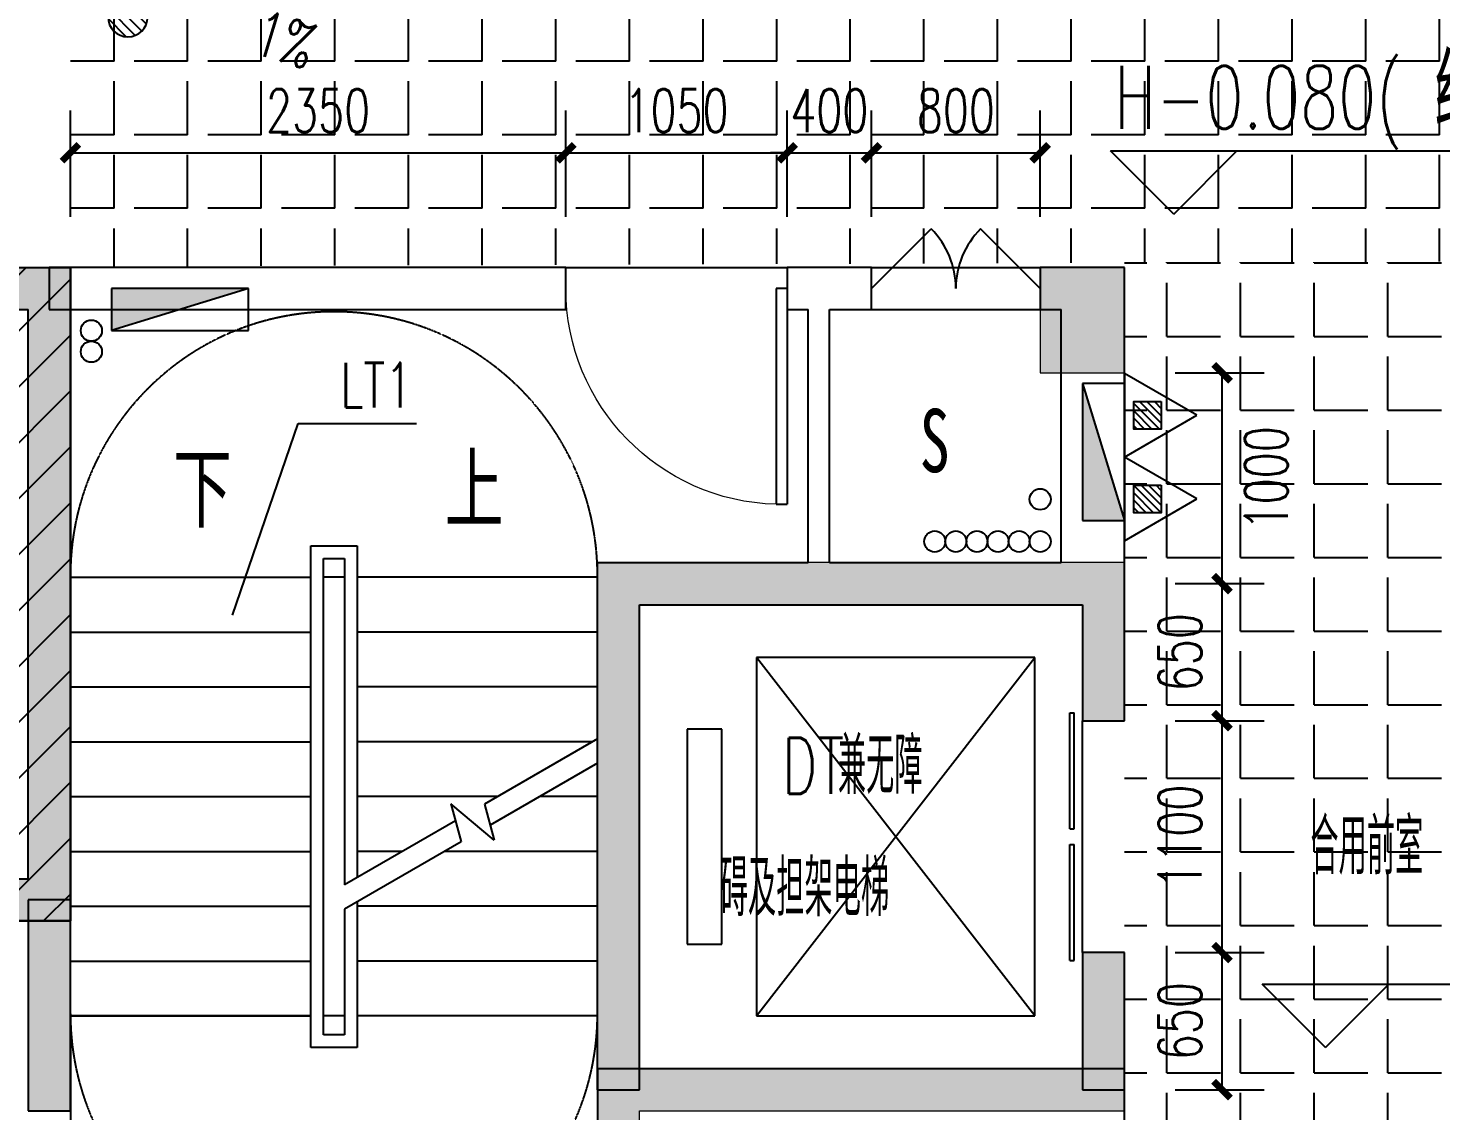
# Model space of a CAD drawing. Extents: x 184967 to 628822, y -100826 to 121332.
# Drawn here: x 269325 to 276025, y 11023 to 16157 of the extents above; entities that cross this region are included whole.
import ezdxf

# ---------------------------------------------------------------- set-up
doc = ezdxf.new("R2010")
doc.units = 0
doc.header["$MEASUREMENT"] = 0
doc.linetypes.add('DASH', pattern=[0.35, 0.25, -0.1])
for name, color, linetype in [('1-涂料1', 251, 'Continuous'), ('DIM_ELEV', 3, 'Continuous'), ('DIM_LEAD', 3, 'Continuous'), ('DIM_SYMB', 3, 'Continuous'), ('EQUIP_地漏', 7, 'Continuous'), ('EQUIP_消火栓', 7, 'Continuous'), ('EQUIP_消防', 7, 'Continuous'), ('EVTR', 2, 'Continuous'), ('PS', 60, 'Continuous'), ('pub_dim1', 190, 'Continuous'), ('PUB_TEXT', 7, 'Continuous'), ('RomeName', 7, 'Continuous'), ('STAIR', 2, 'Continuous'), ('TEXT', 7, 'Continuous'), ('VPIPE-压力雨', 60, 'TG_J3'), ('VPIPE-废水', 31, 'TG_F'), ('VPIPE-消防中', 1, 'TG_XD'), ('VPIPE-消防高', 11, 'TG_XG'), ('VPIPE-给水', 3, 'TG_J'), ('VPIPE-给水中', 72, 'TG_J1'), ('VPIPE-给水高', 91, 'TG_J2'), ('WALL', 145, 'Continuous'), ('WINDOW', 141, 'Continuous'), ('面积匡算', 1, 'Continuous')]:
    doc.layers.add(name, color=color, linetype=linetype)
doc.layers.add('4#6#-col-2F~31F$0$COLU', color=7, linetype='Continuous', lineweight=0)
doc.layers.add('4#6#-col-2F~31F$0$COLU_HATCH', color=251, linetype='Continuous', lineweight=0)
doc.styles.add('-宋体', font='', dxfattribs={"width": 0.7})
doc.styles.add('_TCH_DIM', font='SIMPLEX', dxfattribs={"bigfont": 'GBCBIG'})
doc.styles.add('_TCH_DIM_T3', font='SIMPLEX', dxfattribs={"width": 0.705882, "bigfont": 'GBCBIG'})
doc.styles.add('HZ', font='rs.shx', dxfattribs={"width": 0.8, "bigfont": 'hztxt.shx'})
doc.styles.add('TG_LINETYPE', font='GBXWXT', dxfattribs={"width": 0.7, "height": 3, "bigfont": 'GBCBIG'})
doc.styles.add('宋体', font='romans.shx', dxfattribs={"height": 2, "bigfont": 'gbcbig.shx'})
doc.styles.get('-宋体').set_extended_font_data('SimSun')
doc.linetypes.add('TG_F', pattern='A,3,-0.34,["F",TG_LINETYPE,S=0.1,R=0,X=-0.2,Y=-0.08],0', length=3.34)
doc.linetypes.add('TG_J', pattern='A,3,-0.34,["J",TG_LINETYPE,S=0.1,R=0,X=-0.2,Y=-0.08],0', length=3.34)
doc.linetypes.add('TG_J1', pattern='A,3,-0.6,["J1",TG_LINETYPE,S=0.1,R=0,X=-0.52,Y=-0.08],0', length=3.6)
doc.linetypes.add('TG_J2', pattern='A,3,-0.34,["J2",TG_LINETYPE,S=0.1,R=0,X=-0.28,Y=-0.08],0', length=3.34)
doc.linetypes.add('TG_J3', pattern='A,3,-0.34,["J3",TG_LINETYPE,S=0.1,R=0,X=-0.28,Y=-0.08],0', length=3.34)
doc.linetypes.add('TG_XD', pattern='A,3,-0.34,["XD",TG_LINETYPE,S=0.1,R=0,X=-0.3,Y=-0.08],0', length=3.34)
doc.linetypes.add('TG_XG', pattern='A,3,-0.5,["XG",TG_LINETYPE,S=0.1,R=0,X=-0.4,Y=-0.18],0', length=3.5)
doc.dimstyles.new('_TCH_ARCH&&80', dxfattribs={"dimtxt": 204, "dimasz": 80, "dimexe": 200, "dimexo": 240, "dimgap": 98, "dimtad": 1, "dimdec": 0, "dimzin": 0, "dimdsep": 46, "dimtxsty": '_TCH_DIM_T3', "dimblk": 'ARCHTICK', "dimcen": 0.09, "dimclrt": 7, "dimazin": 2, "dimtfac": 1, "dimtdec": 0, "dimtix": 1, "dimtmove": 2, "dimatfit": 3, "dimfxl": 0, "dimtolj": 1, "dimtzin": 0, "dimarcsym": 0})

# ---------------------------------------------------------------- blocks, each defined once
blk = doc.blocks.new('A')
at = {"layer": 'WALL'}
for p, q in [((4100, 2600), (6600, 2600)), ((4100, 2600), (4100, 1400)), ((6600, 1100), (6600, 2600))]:
    blk.add_line(p, q, dxfattribs=at)
blk = doc.blocks.new('B')
at = {"layer": 'WALL'}
for p, q in [((11800, -3500), (12100, -3500)), ((11800, -3500), (12200, -3500)), ((12200, -6600), (12200, -3500)), ((11600, -3700), (12000, -3700)), ((12000, -6400), (12000, -3700)), ((11000, -6400), (12000, -6400)), ((11100, -6600), (12200, -6600))]:
    blk.add_line(p, q, dxfattribs=at)
blk = doc.blocks.new('$TwtSys$00000434')
for p, q in [((-0.5, 0.5), (-0.5, -0.5)), ((-0.5, -0.5), (0.5, 0.5)), ((0.5, 0.5), (-0.5, 0.5)), ((0.5, -0.5), (0.5, 0.5)), ((-0.5, -0.5), (0.5, -0.5))]:
    blk.add_line(p, q)
blk.add_solid([(0.5, -0.5), (0.5, 0.5), (-0.5, -0.5)])
blk = doc.blocks.new('$ATTACHMENT$00000214')
h = blk.add_hatch()
h.set_pattern_fill('ANSI31', color=256, scale=200, style=0)
h.set_pattern_definition([(45, (-38543.802, -6842.639), (-17.67767, 17.67767), [])])
h.paths.add_polyline_path([(-64.9, 1.9), (64.9, 1.9), (64.9, -127.9), (-64.9, -127.9)])
for points in [[(0, 171.8), (-198.4, -171.8), (198.4, -171.8)], [(-64.9, 1.9), (64.9, 1.9), (64.9, -127.9), (-64.9, -127.9)]]:
    blk.add_lwpolyline(points, close=True)
blk = doc.blocks.new('QRDESGR')
at = {"layer": 'EQUIP_消火栓', "xscale": 650, "yscale": 200, "zscale": 650, "rotation": 270}
blk.add_blockref('$TwtSys$00000434', (1378698.9, 1257848.4), dxfattribs=at)
at = {"layer": 'EQUIP_消防', "rotation": 270}
for p in [(1378970.7, 1258021.8), (1378970.7, 1257625)]:
    blk.add_blockref('$ATTACHMENT$00000214', p, dxfattribs=at)
blk = doc.blocks.new('$TwtSys$00000141')
for p, q in [((-94.2, 7.7), (-10.1, 91.8)), ((-94.2, 7.7), (-10.1, 91.8)), ((-87.2, -35.1), (35.1, 87.2)), ((-87.2, -35.1), (35.1, 87.2)), ((-66.5, -66.5), (66.5, 66.5)), ((-66.5, -66.5), (66.5, 66.5)), ((-32.4, -87.1), (87.6, 32.9)), ((-32.4, -87.1), (87.6, 32.9)), ((11.4, -92.3), (92.3, -11.4)), ((11.4, -92.3), (92.3, -11.4))]:
    blk.add_line(p, q)
blk.add_circle((0, 0), 94)
blk.add_circle((0, 0), 94)
blk = doc.blocks.new('$DORLIB2D$00000127')
at = {"color": 0}
for points in [[(-0.5333, 0.7949), (-0.5333, 0.6904)], [(-0.0333, 0.7949), (-0.5333, 0.7949)], [(-0.0333, 0.7949), (-0.0333, 0.6904)], [(0.5333, 0.7949), (0.0333, 0.7949)], [(0.0333, 0.7949), (0.0333, 0.6904)], [(0.5333, 0.7949), (0.5333, 0.6904)], [(-0.0333, 0.6904), (-0.5333, 0.6904)], [(0.5333, 0.6904), (0.0333, 0.6904)], [(0.5, 0.5), (-0.5, 0.5)]]:
    blk.add_lwpolyline(points, dxfattribs=at)
blk = doc.blocks.new('$DorLib2D$00000116')
at = {"color": 0}
for p, q in [((-0.5, 0), (-0.1464, 0.3536)), ((0.5, 0), (0.1464, 0.3536))]:
    blk.add_line(p, q, dxfattribs=at)
for centre, start, end in [((-0.5, 0), 0, 45), ((0.5, 0), 135, 180)]:
    blk.add_arc(centre, 0.5, start, end, dxfattribs=at)
blk = doc.blocks.new('$DorLib2D$00000001')
for p, q in [((0.45, 0.975), (0.5, 0.975)), ((0.45, 0), (0.45, 0.975)), ((0.5, 0), (0.5, 0.975)), ((0.5, 0), (0.45, 0))]:
    blk.add_line(p, q)
at = {"lineweight": 13}
blk.add_arc((0.475, 0), 0.975, 91.46928, 180, dxfattribs=at)
blk = doc.blocks.new('核心筒')
at = {"layer": '1-涂料1'}
h = blk.add_hatch(dxfattribs=at)
h.set_pattern_fill('ANGLE', color=256, scale=100, style=0)
h.set_pattern_definition([(180, (607805.83, 52323), (0, 349.25), [254, -95.25]), (90, (607805.83, 52323), (349.25, 2e-14), [254, -95.25])])
h.paths.add_polyline_path([(-7300.1, -1495.8), (-7300.1, -350), (-7300.1, -200), (-5958.8, -218.3), (5500, -200), (5500, -1450)])
h = blk.add_hatch(dxfattribs=at)
h.set_pattern_fill('ANGLE', color=256, scale=100, style=0)
h.set_pattern_definition([(0, (-1034263, -88683.5), (0, 349.25), [254, -95.25]), (90, (-1034263, -88683.5), (-349.25, 2e-14), [254, -95.25])])
h.paths.add_polyline_path([(-2300, -6800), (500, -6800), (500, -1475), (-2300, -1475)])
at = {"layer": 'DIM_ELEV'}
for p, q in [((-2066.7, -1247.2), (-2366.7, -947.2)), ((-2366.7, -947.2), (-489.9, -947.2)), ((-2066.7, -1247.2), (-1766.7, -947.2)), ((-1346.4, -5200), (-1646.4, -4900)), ((-1646.4, -4900), (-279, -4900)), ((-1346.4, -5200), (-1046.4, -4900))]:
    blk.add_line(p, q, dxfattribs=at)
at = {"layer": 'DIM_SYMB'}
for points in [[(-6700, -2840, 0, 0, 0), (-6700, -5675, 0, 0, 0), (-5400, -5675, 0, 0, 0), (-5400, -4570, 80, 0, 0), (-5400, -4270, 0, 0, 0)], [(-5400, -2840, 0, 0, 0), (-5400, -3710, 80, 0, 0), (-5400, -4010, 0, 0, 0)]]:
    blk.add_lwpolyline(points, format="xyseb", dxfattribs=at)
at = {"layer": 'EVTR'}
for p, q in [((-2725, -3350), (-4045, -3350)), ((-4045, -3350), (-4045, -5050)), ((-4045, -5050), (-2725, -3350)), ((-2725, -5050), (-4045, -3350)), ((-2725, -5050), (-2725, -3350)), ((-4210, -3690), (-4375, -3690)), ((-4375, -3690), (-4375, -4710)), ((-4210, -4710), (-4210, -3690)), ((-4375, -4710), (-4210, -4710)), ((-4045, -5050), (-2725, -5050))]:
    blk.add_line(p, q, dxfattribs=at)
at = {"layer": 'PS'}
blk.add_lwpolyline([(-6202, -599.8, 0, 0, 0), (-6526.3, -502.1, 80, 0, 0), (-6813.5, -415.5, 0, 0, 0)], format="xyseb", dxfattribs=at)
at = {"layer": 'STAIR'}
for p, q in [((-6160, -2820), (-5940, -2820)), ((-6160, -5200), (-6160, -2820)), ((-6100, -2880), (-6000, -2880)), ((-6100, -5140), (-6100, -2880)), ((-6000, -2880), (-6000, -4428.7)), ((-5940, -2820), (-5940, -4394)), ((-7300, -2970), (-6160, -2970)), ((-6100, -5050), (-6100, -2970)), ((-6000, -2970), (-6100, -2970)), ((-6000, -2970), (-6000, -4428.7)), ((-4800, -2970), (-5940, -2970)), ((-7300, -3230), (-6160, -3230)), ((-4800, -3230), (-5940, -3230)), ((-7300, -3490), (-6160, -3490)), ((-4800, -3490), (-5940, -3490)), ((-7300, -3750), (-6160, -3750)), ((-4824.5, -3750), (-5940, -3750)), ((-4800, -3735.9), (-5335.6, -4045.1)), ((-4800, -3851.3), (-5308.8, -4145.1)), ((-7300, -4010), (-6160, -4010)), ((-5274.8, -4010), (-5940, -4010)), ((-4800, -4010), (-5074.8, -4010)), ((-5289.4, -4217.4), (-5495.5, -4044.5)), ((-5495.5, -4044.5), (-5447.1, -4224.9)), ((-5335.6, -4045.1), (-5289.4, -4217.4)), ((-5473.9, -4124.9), (-6000, -4428.7)), ((-7300, -4270), (-6160, -4270)), ((-5447.1, -4224.9), (-6000, -4544.1)), ((-5725.2, -4270), (-5940, -4270)), ((-4800, -4270), (-5525.2, -4270)), ((-7300, -4530), (-6160, -4530)), ((-6000, -4544.1), (-6000, -5050)), ((-6000, -4544.1), (-6000, -5140)), ((-5940, -4509.5), (-5940, -5200)), ((-4800, -4530), (-5940, -4530)), ((-7300, -4790), (-6160, -4790)), ((-4800, -4790), (-5940, -4790)), ((-7300, -5050), (-6160, -5050)), ((-7300, -5050), (-7300, -6300)), ((-6160, -5050), (-7300, -5050)), ((-6000, -5050), (-6100, -5050)), ((-4800, -5050), (-5940, -5050)), ((-4800, -5050), (-5940, -5050)), ((-6000, -5140), (-6100, -5140)), ((-5940, -5200), (-6160, -5200))]:
    blk.add_line(p, q, dxfattribs=at)
at = {"layer": 'STAIR', "linetype": 'DASH'}
for centre, start, end in [((-6050, -2960), 0, 180), ((-6050, -5040), 180, 360)]:
    blk.add_arc(centre, 1250, start, end, dxfattribs=at)
at = {"layer": 'WALL'}
for p, q in [((-4950, -1500), (-7400, -1500)), ((-7400, -1500), (-7400, -1700)), ((-4950, -1700), (-4950, -1500)), ((-3800, -1500), (-3900, -1500)), ((-3900, -1500), (-3900, -1700)), ((-3500, -1500), (-3800, -1500)), ((-3500, -1700), (-3500, -1500)), ((-2300, -1500), (-2700, -1500)), ((-2700, -1500), (-2700, -1700)), ((-2300, -3000), (-2300, -1500)), ((-7400, -1700), (-4950, -1700)), ((-3900, -1700), (-3800, -1700)), ((-3800, -2900), (-3800, -1700)), ((-3700, -2900), (-3700, -1700)), ((-3700, -1700), (-3500, -1700)), ((-2700, -1700), (-2600, -1700)), ((-2600, -2900), (-2600, -1700)), ((-4800, -2900), (-3800, -2900)), ((-4800, -5400), (-4800, -2900)), ((-3700, -2900), (-2600, -2900)), ((-2300, -3650), (-2300, -3000)), ((-4600, -3100), (-3800, -3100)), ((-4600, -5400), (-4600, -3100)), ((-3800, -3100), (-2500, -3100)), ((-2500, -3100), (-2500, -3650)), ((-2500, -3650), (-2300, -3650)), ((-7500, -4500), (-7500, -5500)), ((-7300, -4500), (-7500, -4500)), ((-7300, -5500), (-7300, -4500)), ((-2300, -4750), (-2500, -4750)), ((-2500, -4750), (-2500, -5400)), ((-2300, -5400), (-2300, -4750)), ((-4800, -5400), (-4600, -5400)), ((-2500, -5400), (-2300, -5400)), ((-7500, -5500), (-7300, -5500))]:
    blk.add_line(p, q, dxfattribs=at)
at = {"layer": 'WINDOW'}
for p, q in [((-4950, -1500), (-3900, -1500)), ((-3500, -1500), (-2700, -1500)), ((-3300, -1500), (-2700, -1500)), ((-3500, -1700), (-2700, -1700)), ((-3300, -1700), (-2700, -1700))]:
    blk.add_line(p, q, dxfattribs=at)
blk.add_blockref('QRDESGR', (-1381098.9, -1260223.4))
at = {"layer": 'EQUIP_地漏', "xscale": -1, "rotation": 180}
blk.add_blockref('$TwtSys$00000141', (-7027.5, -312.3), dxfattribs=at)
at = {"layer": 'WINDOW'}
for name, p, xscale, yscale, zscale in [('$DorLib2D$00000116', (-3100, -1600), 800, 800, 800), ('$DorLib2D$00000001', (-4425, -1600), 1050, -1050, 1050)]:
    blk.add_blockref(name, p, dxfattribs=dict(at, xscale=xscale, yscale=yscale, zscale=zscale))
at = {"layer": 'WINDOW', "xscale": -1100, "yscale": 200, "zscale": -1100, "rotation": 90}
blk.add_blockref('$DORLIB2D$00000127', (-2400, -4200), dxfattribs=at)
at = {"layer": 'PUB_TEXT', "style": '_TCH_DIM', "width": 0.705882}
blk.add_text('1%', height=212.5, rotation=343.22467, dxfattribs=at).set_placement((-6446.9, -480.3))
at = {"layer": 'PUB_TEXT', "style": '_TCH_DIM'}
blk.add_text('结', height=357.4, dxfattribs=at).set_placement((-828.2, -842.2))
at = {"layer": 'PUB_TEXT'}
for s, height, style, width, p in [('H-0.080(', 297.5, '_TCH_DIM', 0.705882, (-2348.2, -842.2)), ('下', 350, 'HZ', 0.8, (-6813.5, -2735)), ('上', 350, 'HZ', 0.8, (-5524.6, -2735))]:
    blk.add_text(s, height=height, dxfattribs=dict(at, style=style, width=width)).set_placement(p)
at = {"layer": 'RomeName', "style": '宋体', "width": 0.7}
for s, p in [('DT', (-3924.6, -3996.9)), ('兼无障', (-3660, -3996.9)), ('碍及担架电梯', (-4220.1, -4576.9))]:
    blk.add_text(s, height=265.82, dxfattribs=at).set_placement(p)
at = {"layer": 'TEXT', "width": 0.7}
for s, height, style, p in [('S', 300, '-宋体', (-3272, -2471)), ('合用前室', 265.82, '宋体', (-1418.6, -4379.4))]:
    blk.add_text(s, height=height, dxfattribs=dict(at, style=style)).set_placement(p)
blk = doc.blocks.new('4.6.31')
at = {"layer": '4#6#-col-2F~31F$0$COLU_HATCH'}
for points in [[(3200, 10100), (3200, 14100), (2600, 14100), (2600, 13900), (3000, 13900), (3000, 11200), (2600, 11200), (2600, 11000), (3000, 11000), (3000, 10100)], [(8200, 14100), (7800, 14100), (7800, 13600), (8200, 13600)], [(3000, 9100), (5900, 9100), (5900, 10100), (8200, 10100), (8200, 10850), (8000, 10850), (8000, 10300), (5900, 10300), (5900, 12500), (8000, 12500), (8000, 11950), (8200, 11950), (8200, 12700), (5700, 12700), (5700, 9300), (3400, 9300), (3400, 9400), (3000, 9400)]]:
    blk.add_hatch(color=252, dxfattribs=at).paths.add_polyline_path(points)
at = {"layer": '4#6#-col-2F~31F$0$COLU', "color": 6}
for points in [[(3200, 10100), (3200, 14100), (2600, 14100), (2600, 13900), (3000, 13900), (3000, 11200), (2600, 11200), (2600, 11000), (3000, 11000), (3000, 10100)], [(8200, 14100), (7800, 14100), (7800, 13600), (8200, 13600)], [(3000, 9100), (5900, 9100), (5900, 10100), (8200, 10100), (8200, 10850), (8000, 10850), (8000, 10300), (5900, 10300), (5900, 12500), (8000, 12500), (8000, 11950), (8200, 11950), (8200, 12700), (5700, 12700), (5700, 9300), (3400, 9300), (3400, 9400), (3000, 9400)]]:
    blk.add_lwpolyline(points, close=True, dxfattribs=at)
blk = doc.blocks.new('46s')
at = {"layer": 'VPIPE-压力雨', "linetype": 'Continuous'}
blk.add_circle((16350, -4299.9), 50, dxfattribs=at)
at = {"layer": 'VPIPE-废水', "linetype": 'Continuous'}
blk.add_circle((16750, -4299.9), 50, dxfattribs=at)
at = {"layer": 'VPIPE-消防中', "linetype": 'Continuous'}
for centre in [(12349.3, -3399.9), (16850, -4099.9)]:
    blk.add_circle(centre, 50, dxfattribs=at)
at = {"layer": 'VPIPE-消防高', "linetype": 'Continuous'}
for centre in [(12349.3, -3299.9), (16850, -4299.9)]:
    blk.add_circle(centre, 50, dxfattribs=at)
at = {"layer": 'VPIPE-给水', "linetype": 'Continuous'}
blk.add_circle((16650, -4299.9), 50, dxfattribs=at)
at = {"layer": 'VPIPE-给水中', "linetype": 'Continuous'}
blk.add_circle((16550, -4299.9), 50, dxfattribs=at)
at = {"layer": 'VPIPE-给水高', "linetype": 'Continuous'}
blk.add_circle((16450, -4299.9), 50, dxfattribs=at)
at = {"layer": 'EQUIP_消火栓', "xscale": 650, "yscale": 200, "zscale": 650, "rotation": 180}
blk.add_blockref('$TwtSys$00000434', (12769.4, -3199.9), dxfattribs=at)
blk = doc.blocks.new('_ArchTick')
at = {"color": 0, "linetype": 'ByBlock', "const_width": 0.4}
blk.add_lwpolyline([(-0.5, -0.5), (0.5, 0.5)], dxfattribs=at)
blk = doc.blocks.new('*D652')
at = {"layer": 'Defpoints', "color": 0, "transparency": 16777216}
for p in [(274525.2, 11772.5), (274988, 11772.5), (274525.2, 11122.5)]:
    blk.add_point(p, dxfattribs=at)
at = {"layer": 'pub_dim1', "color": 0, "lineweight": -2, "transparency": 16777216}
for p, q in [((274765.2, 11772.5), (275188, 11772.5)), ((274988, 11122.5), (274988, 11772.5)), ((274765.2, 11122.5), (275188, 11122.5))]:
    blk.add_line(p, q, dxfattribs=at)
at = {"layer": 'pub_dim1', "color": 0, "lineweight": -2, "transparency": 16777216, "xscale": 80, "yscale": 80, "zscale": 80}
for p, rotation in [((274988, 11772.5), 90), ((274988, 11122.5), 270)]:
    blk.add_blockref('_ArchTick', p, dxfattribs=dict(at, rotation=rotation))
at = {"layer": 'pub_dim1', "color": 7, "transparency": 16777216, "insert": (274788, 11447.5), "char_height": 204, "attachment_point": 5, "rotation": 90, "style": '_TCH_DIM_T3'}
blk.add_mtext('\\A1;650', dxfattribs=at)
blk = doc.blocks.new('*D653')
at = {"layer": 'Defpoints', "color": 0, "transparency": 16777216}
for p in [(274525.2, 12872.5), (274988, 12872.5), (274525.2, 11772.5)]:
    blk.add_point(p, dxfattribs=at)
at = {"layer": 'pub_dim1', "color": 0, "lineweight": -2, "transparency": 16777216}
for p, q in [((274765.2, 12872.5), (275188, 12872.5)), ((274988, 11772.5), (274988, 12872.5)), ((274765.2, 11772.5), (275188, 11772.5))]:
    blk.add_line(p, q, dxfattribs=at)
at = {"layer": 'pub_dim1', "color": 0, "lineweight": -2, "transparency": 16777216, "xscale": 80, "yscale": 80, "zscale": 80}
for p, rotation in [((274988, 12872.5), 90), ((274988, 11772.5), 270)]:
    blk.add_blockref('_ArchTick', p, dxfattribs=dict(at, rotation=rotation))
at = {"layer": 'pub_dim1', "color": 7, "transparency": 16777216, "insert": (274788, 12322.5), "char_height": 204, "attachment_point": 5, "rotation": 90, "style": '_TCH_DIM_T3'}
blk.add_mtext('\\A1;1100', dxfattribs=at)
blk = doc.blocks.new('*D654')
at = {"layer": 'Defpoints', "color": 0, "transparency": 16777216}
for p in [(274525.2, 13522.5), (274988, 13522.5), (274525.2, 12872.5)]:
    blk.add_point(p, dxfattribs=at)
at = {"layer": 'pub_dim1', "color": 0, "lineweight": -2, "transparency": 16777216}
for p, q in [((274765.2, 13522.5), (275188, 13522.5)), ((274988, 12872.5), (274988, 13522.5)), ((274765.2, 12872.5), (275188, 12872.5))]:
    blk.add_line(p, q, dxfattribs=at)
at = {"layer": 'pub_dim1', "color": 0, "lineweight": -2, "transparency": 16777216, "xscale": 80, "yscale": 80, "zscale": 80}
for p, rotation in [((274988, 13522.5), 90), ((274988, 12872.5), 270)]:
    blk.add_blockref('_ArchTick', p, dxfattribs=dict(at, rotation=rotation))
at = {"layer": 'pub_dim1', "color": 7, "transparency": 16777216, "insert": (274788, 13197.5), "char_height": 204, "attachment_point": 5, "rotation": 90, "style": '_TCH_DIM_T3'}
blk.add_mtext('\\A1;650', dxfattribs=at)
blk = doc.blocks.new('*D655')
at = {"layer": 'Defpoints', "color": 0, "transparency": 16777216}
for p in [(274525.2, 14522.5), (274988, 14522.5), (274525.2, 13522.5)]:
    blk.add_point(p, dxfattribs=at)
at = {"layer": 'pub_dim1', "color": 0, "lineweight": -2, "transparency": 16777216}
for p, q in [((274765.2, 14522.5), (275188, 14522.5)), ((274988, 13522.5), (274988, 14522.5)), ((274765.2, 13522.5), (275188, 13522.5))]:
    blk.add_line(p, q, dxfattribs=at)
at = {"layer": 'pub_dim1', "color": 0, "lineweight": -2, "transparency": 16777216, "xscale": 80, "yscale": 80, "zscale": 80}
for p, rotation in [((274988, 14522.5), 90), ((274988, 13522.5), 270)]:
    blk.add_blockref('_ArchTick', p, dxfattribs=dict(at, rotation=rotation))
at = {"layer": 'pub_dim1', "color": 7, "transparency": 16777216, "insert": (275197.2, 14022.5), "char_height": 204, "attachment_point": 5, "rotation": 90, "style": '_TCH_DIM_T3'}
blk.add_mtext('\\A1;1000', dxfattribs=at)
blk = doc.blocks.new('*D656')
at = {"layer": 'Defpoints', "color": 0, "transparency": 16777216}
for p in [(271875.2, 15566.3), (269525.2, 15022.5), (271875.2, 15022.5)]:
    blk.add_point(p, dxfattribs=at)
at = {"layer": 'pub_dim1', "color": 0, "lineweight": -2, "transparency": 16777216}
for p, q in [((269525.2, 15262.5), (269525.2, 15766.3)), ((271875.2, 15262.5), (271875.2, 15766.3)), ((269525.2, 15566.3), (271875.2, 15566.3))]:
    blk.add_line(p, q, dxfattribs=at)
at = {"layer": 'pub_dim1', "color": 0, "lineweight": -2, "transparency": 16777216, "xscale": 80, "yscale": 80, "zscale": 80, "rotation": 180}
blk.add_blockref('_ArchTick', (269525.2, 15566.3), dxfattribs=at)
at = {"layer": 'pub_dim1', "color": 0, "lineweight": -2, "transparency": 16777216, "xscale": 80, "yscale": 80, "zscale": 80}
blk.add_blockref('_ArchTick', (271875.2, 15566.3), dxfattribs=at)
at = {"layer": 'pub_dim1', "color": 7, "transparency": 16777216, "insert": (270700.2, 15766.3), "char_height": 204, "attachment_point": 5, "style": '_TCH_DIM_T3'}
blk.add_mtext('\\A1;2350', dxfattribs=at)
blk = doc.blocks.new('*D657')
at = {"layer": 'Defpoints', "color": 0, "transparency": 16777216}
for p in [(272925.2, 15566.3), (271875.2, 15022.5), (272925.2, 15022.5)]:
    blk.add_point(p, dxfattribs=at)
at = {"layer": 'pub_dim1', "color": 0, "lineweight": -2, "transparency": 16777216}
for p, q in [((271875.2, 15262.5), (271875.2, 15766.3)), ((272925.2, 15262.5), (272925.2, 15766.3)), ((271875.2, 15566.3), (272925.2, 15566.3))]:
    blk.add_line(p, q, dxfattribs=at)
at = {"layer": 'pub_dim1', "color": 0, "lineweight": -2, "transparency": 16777216, "xscale": 80, "yscale": 80, "zscale": 80, "rotation": 180}
blk.add_blockref('_ArchTick', (271875.2, 15566.3), dxfattribs=at)
at = {"layer": 'pub_dim1', "color": 0, "lineweight": -2, "transparency": 16777216, "xscale": 80, "yscale": 80, "zscale": 80}
blk.add_blockref('_ArchTick', (272925.2, 15566.3), dxfattribs=at)
at = {"layer": 'pub_dim1', "color": 7, "transparency": 16777216, "insert": (272400.2, 15766.3), "char_height": 204, "attachment_point": 5, "style": '_TCH_DIM_T3'}
blk.add_mtext('\\A1;1050', dxfattribs=at)
blk = doc.blocks.new('*D658')
at = {"layer": 'Defpoints', "color": 0, "transparency": 16777216}
for p in [(273325.2, 15566.3), (272925.2, 15022.5), (273325.2, 15022.5)]:
    blk.add_point(p, dxfattribs=at)
at = {"layer": 'pub_dim1', "color": 0, "lineweight": -2, "transparency": 16777216}
for p, q in [((272925.2, 15262.5), (272925.2, 15766.3)), ((273325.2, 15262.5), (273325.2, 15766.3)), ((272925.2, 15566.3), (272845.2, 15566.3)), ((272925.2, 15566.3), (273325.2, 15566.3)), ((273325.2, 15566.3), (273405.2, 15566.3))]:
    blk.add_line(p, q, dxfattribs=at)
at = {"layer": 'pub_dim1', "color": 0, "lineweight": -2, "transparency": 16777216, "xscale": 80, "yscale": 80, "zscale": 80}
blk.add_blockref('_ArchTick', (272925.2, 15566.3), dxfattribs=at)
at = {"layer": 'pub_dim1', "color": 0, "lineweight": -2, "transparency": 16777216, "xscale": 80, "yscale": 80, "zscale": 80, "rotation": 180}
blk.add_blockref('_ArchTick', (273325.2, 15566.3), dxfattribs=at)
at = {"layer": 'pub_dim1', "color": 7, "transparency": 16777216, "insert": (273125.2, 15766.3), "char_height": 204, "attachment_point": 5, "style": '_TCH_DIM_T3'}
blk.add_mtext('\\A1;400', dxfattribs=at)
blk = doc.blocks.new('*D659')
at = {"layer": 'Defpoints', "color": 0, "transparency": 16777216}
for p in [(274125.2, 15566.3), (273325.2, 15022.5), (274125.2, 15022.5)]:
    blk.add_point(p, dxfattribs=at)
at = {"layer": 'pub_dim1', "color": 0, "lineweight": -2, "transparency": 16777216}
for p, q in [((273325.2, 15262.5), (273325.2, 15766.3)), ((274125.2, 15262.5), (274125.2, 15766.3)), ((273325.2, 15566.3), (274125.2, 15566.3))]:
    blk.add_line(p, q, dxfattribs=at)
at = {"layer": 'pub_dim1', "color": 0, "lineweight": -2, "transparency": 16777216, "xscale": 80, "yscale": 80, "zscale": 80, "rotation": 180}
blk.add_blockref('_ArchTick', (273325.2, 15566.3), dxfattribs=at)
at = {"layer": 'pub_dim1', "color": 0, "lineweight": -2, "transparency": 16777216, "xscale": 80, "yscale": 80, "zscale": 80}
blk.add_blockref('_ArchTick', (274125.2, 15566.3), dxfattribs=at)
at = {"layer": 'pub_dim1', "color": 7, "transparency": 16777216, "insert": (273725.2, 15766.3), "char_height": 204, "attachment_point": 5, "style": '_TCH_DIM_T3'}
blk.add_mtext('\\A1;800', dxfattribs=at)

msp = doc.modelspace()

# ---------------------------------------------------------------- hatches: boundary and pattern name
at = {"layer": '面积匡算'}
h = msp.add_hatch(dxfattribs=at)
h.set_pattern_fill('ANSI31', color=3, scale=1500)
h.paths.add_polyline_path([(267125.2, 9922.5), (266575.2, 9922.5), (266575.2, 9522.5), (259925.2, 9522.5), (259925.2, 10722.5), (256625.2, 10722.5), (256625.2, 17922.5), (257325.2, 17922.5), (257325.2, 18522.5), (259225.2, 18522.5), (259225.2, 19822.5), (264025.2, 19822.5), (264025.2, 20422.5), (268025.2, 20422.5), (268025.2, 19222.5), (269125.2, 19222.5), (269125.2, 15022.5), (269525.2, 15022.5), (269525.2, 11922.5), (268425.2, 11922.5), (268425.2, 11322.5), (267125.2, 11322.5)])

# ---------------------------------------------------------------- linework, layer by layer
at = {"layer": 'DIM_LEAD'}
for p, q in [((270293.3, 13373.2), (270605.2, 14282.8)), ((270293.3, 13373.2), (270605.2, 14282.8)), ((270605.2, 14282.8), (271166.7, 14282.8))]:
    msp.add_line(p, q, dxfattribs=at)
at = {"layer": 'WALL', "color": 1, "linetype": 'ByBlock'}
msp.add_lwpolyline([(267125.2, 9922.5), (266575.2, 9922.5), (266575.2, 9522.5), (259925.2, 9522.5), (259925.2, 10722.5), (256625.2, 10722.5), (256625.2, 17922.5), (257325.2, 17922.5), (257325.2, 18522.5), (259225.2, 18522.5), (259225.2, 19822.5), (264025.2, 19822.5), (264025.2, 20422.5), (268025.2, 20422.5), (268025.2, 19222.5), (269125.2, 19222.5), (269125.2, 15022.5), (269525.2, 15022.5), (269525.2, 11922.5), (268425.2, 11922.5), (268425.2, 11322.5), (267125.2, 11322.5), (267125.2, 9922.5)], dxfattribs=at)

# ---------------------------------------------------------------- block references
at = {"layer": 'WALL'}
for name, p in [('B', (257325.2, 18522.5)), ('46s', (257275.2, 18022.4)), ('4.6.31', (266325.2, 922.5)), ('核心筒', (276825.2, 16522.5)), ('A', (267925.2, 8622.5))]:
    msp.add_blockref(name, p, dxfattribs=at)

# ---------------------------------------------------------------- texts
at = {"layer": 'PUB_TEXT', "style": '_TCH_DIM', "width": 0.705882}
msp.add_text('LT1', height=212.5, dxfattribs=at).set_placement((270806, 14357.8))

# ---------------------------------------------------------------- dimensions: what is measured, and where the dimension line sits
at = {"layer": 'pub_dim1'}
for p1, p2, distance, text, picture, middle in [((269525.2, 15022.5), (271875.2, 15022.5), 543.8, '2350', '*D656', (270700.2, 15766.3)), ((271875.2, 15022.5), (272925.2, 15022.5), 543.8, '1050', '*D657', (272400.2, 15766.3)), ((272925.2, 15022.5), (273325.2, 15022.5), 543.8, '400', '*D658', (273125.2, 15766.3)), ((273325.2, 15022.5), (274125.2, 15022.5), 543.8, '800', '*D659', (273725.2, 15766.3)), ((274525.2, 12872.5), (274525.2, 13522.5), -462.8, '650', '*D654', (274788, 13197.5)), ((274525.2, 11772.5), (274525.2, 12872.5), -462.8, '1100', '*D653', (274788, 12322.5)), ((274525.2, 11122.5), (274525.2, 11772.5), -462.8, '650', '*D652', (274788, 11447.5))]:
    dim = msp.add_aligned_dim(p1=p1, p2=p2, distance=distance, text=text, dimstyle='_TCH_ARCH&&80', dxfattribs=at)
    dim.commit()
    dim.dimension.update_dxf_attribs({"geometry": picture, "text_midpoint": middle})
dim = msp.add_linear_dim(base=(274988, 14522.5), p1=(274525.2, 13522.5), p2=(274525.2, 14522.5), angle=90, text='1000', dimstyle='_TCH_ARCH&&80', dxfattribs=at)
dim.commit()
dim.dimension.update_dxf_attribs({"geometry": '*D655', "text_midpoint": (275197.2, 14022.5), "dimtype": 161})

doc.saveas('drawing.dxf')
